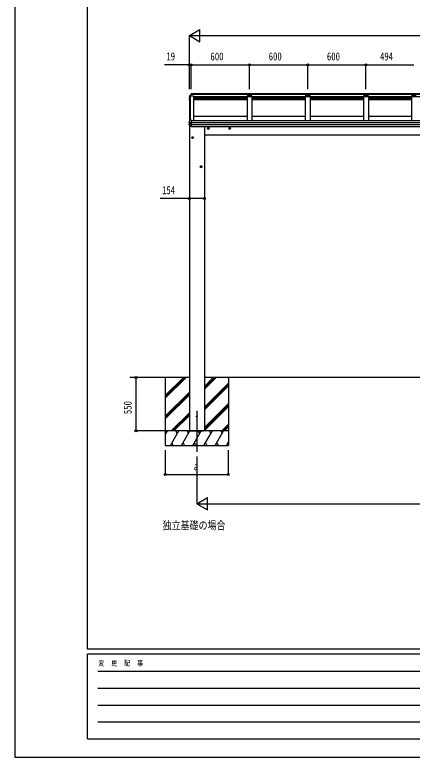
# Model space of a CAD drawing. Units: millimetres, scale not verified. Extents: x -10512 to 10512, y -7425 to 7425.
# Drawn here: x -10512 to -6420, y -7425 to 225 of the extents above; entities that cross this region are included whole.
import ezdxf
from ezdxf.enums import TextEntityAlignment as Align

# ---------------------------------------------------------------- set-up
doc = ezdxf.new("R2010")
doc.units = ezdxf.units.MM
doc.header["$LTSCALE"] = 40
for name, color, linetype in [('0-2_USER1', 3, 'Continuous'), ('0-4_YKK_12', 2, 'Continuous'), ('0-5_YKK_13', 4, 'Continuous'), ('0-6_YKK_A1', 4, 'Continuous'), ('0-7_YKK_D', 6, 'Continuous'), ('0-8_YKK_ZWAK', 7, 'Continuous')]:
    doc.layers.add(name, color=color, linetype=linetype)
doc.styles.add('ＭＳ ゴシック', font='')
doc.styles.get('ＭＳ ゴシック').set_extended_font_data('MS Gothic')

msp = doc.modelspace()

# ---------------------------------------------------------------- linework, layer by layer
at = {"layer": '0-4_YKK_12'}
msp.add_line((-8637.45, -3856.57), (-8637.45, -4277.65), dxfattribs=at)
at = {"layer": '0-5_YKK_13'}
for p, q in [((-8708.13, -609.3), (-8706.93, -609.24)), ((-8706.78, -609.02), (-8707.15, -606.55)), ((-8706.93, -609.24), (-8707.15, -607.75)), ((-8695.95, -603.48), (-8707.11, -604.09)), ((-8695.95, -608.42), (-8706.78, -609.02)), ((-8706.78, -609.02), (-8706.78, -609.45)), ((-8706.78, -609.4), (-8695.95, -609.4)), ((-8695.95, -606.17), (-8695.95, -609.4)), ((-8695.95, -606.17), (-8695.95, -606.17)), ((-8717.83, -644.29), (-8717.83, -648.34)), ((-8717.78, -643.96), (-8717.79, -644.02)), ((-8717.42, -625.35), (-8717.42, -629.36)), ((-8714.95, -646.71), (-8716.77, -647.06)), ((-8716.37, -630.64), (-8714.95, -630.91)), ((-8714.95, -642.7), (-8716.09, -642.84)), ((-8715.8, -648.4), (-8714.95, -648.24)), ((-8714.95, -629.04), (-8715.52, -628.93)), ((-8714.95, -629.39), (-8715.52, -629.28)), ((-8717.99, -903.54), (-8717.99, -897.01)), ((-8717.52, -884.98), (-8717.52, -878.48)), ((-8709.95, -894.63), (-8717.18, -896.03)), ((-8716.66, -885.98), (-8716.72, -885.96)), ((-8716.66, -885.98), (-8716.65, -885.98)), ((-8709.4, -886.91), (-8715.78, -886.12)), ((-8709.95, -886.84), (-8709.95, -900.64)), ((-8692.95, -886.91), (-8707.74, -887)), ((-8692.95, -900.77), (-8707.74, -900.56)), ((-8692.95, -861.92), (-8692.95, -861.59)), ((-8692.95, -862.6), (-8692.95, -861.92)), ((-8692.95, -884.81), (-8692.95, -862.6)), ((-8692.95, -886.07), (-8692.95, -884.81)), ((-8692.95, -886.91), (-8692.95, -886.07)), ((-8692.95, -900.77), (-8692.95, -886.91)), ((-8692.95, -902.67), (-8692.95, -900.77)), ((-8692.95, -904.19), (-8692.95, -902.67)), ((-8692.95, -924.67), (-8692.95, -904.19)), ((-8705.33, -923.98), (-8705.32, -924)), ((-8692.95, -925.07), (-8704.54, -924.44)), ((-8692.95, -925.07), (-8692.95, -924.67)), ((-8530.96, -944.81), (-8507.96, -944.81)), ((-8519.46, -957.32), (-8519.46, -932.31)), ((-8310.96, -944.81), (-8287.96, -944.81)), ((-8299.46, -957.32), (-8299.46, -932.31)), ((-8692.46, -1039.81), (-8669.46, -1039.81)), ((-8680.96, -1052.32), (-8680.96, -1027.31)), ((-8605.46, -1339.81), (-8582.46, -1339.81)), ((-8593.96, -1352.32), (-8593.96, -1327.31))]:
    msp.add_line(p, q, dxfattribs=at)
for points in [[(-8709.76, -605.3), (-8714, -615.91), (-8717.35, -624.85), (-8717.41, -625.13), (-8717.42, -625.19)], [(-8709.76, -608.87), (-8710.75, -611.36), (-8711.74, -613.85), (-8712.71, -616.35), (-8713.66, -618.86), (-8714.6, -621.37), (-8715.53, -623.89), (-8716.45, -626.41), (-8717.35, -628.93)], [(-8695.95, -605.92), (-8707.15, -606.55), (-8707.15, -607.75), (-8708.27, -607.81)], [(-8706.85, -609.45), (-8706.93, -608.89), (-8706.93, -609.24)], [(-8717.79, -643.97), (-8717.82, -644.15), (-8717.82, -644.29)], [(-8717.66, -648.98), (-8716.19, -651.52), (-8714.95, -653.65)], [(-8717.42, -625.19), (-8717.42, -625.29), (-8717.42, -625.35)], [(-8717.47, -878.15), (-8717.52, -878.36), (-8717.52, -878.48)], [(-8709.59, -857.34), (-8710.62, -859.92), (-8711.65, -862.51), (-8712.65, -865.1), (-8713.64, -867.7), (-8714.62, -870.3), (-8715.58, -872.91), (-8716.53, -875.53), (-8717.47, -878.15)], [(-8714.18, -886.21), (-8715.41, -886.16), (-8716.65, -885.98)], [(-8709.4, -886.91), (-8709.15, -886.94), (-8709, -886.95)], [(-8692.95, -861.59), (-8706.95, -862.27), (-8706.95, -856.63), (-8708.71, -856.72)], [(-8519.46, -952.32), (-8525.96, -948.57), (-8525.96, -941.06), (-8519.46, -937.31)], [(-8519.46, -952.32), (-8512.96, -948.57), (-8512.96, -941.06), (-8519.46, -937.31)], [(-8299.46, -952.32), (-8305.96, -948.57), (-8305.96, -941.06), (-8299.46, -937.31)], [(-8299.46, -952.32), (-8292.96, -948.57), (-8292.96, -941.06), (-8299.46, -937.31)], [(-8680.96, -1047.32), (-8687.46, -1043.57), (-8687.46, -1036.06), (-8680.96, -1032.31)], [(-8680.96, -1047.32), (-8674.46, -1043.57), (-8674.46, -1036.06), (-8680.96, -1032.31)], [(-8593.96, -1347.32), (-8600.46, -1343.57), (-8600.46, -1336.06), (-8593.96, -1332.31)], [(-8593.96, -1347.32), (-8587.46, -1343.57), (-8587.46, -1336.06), (-8593.96, -1332.31)]]:
    msp.add_lwpolyline(points, dxfattribs=at)
for centre, radius in [((-8519.46, -944.81), 8.5), ((-8519.46, -944.81), 7.7), ((-8519.46, -944.81), 6.5), ((-8299.46, -944.81), 8.5), ((-8299.46, -944.81), 7.7), ((-8299.46, -944.81), 6.5), ((-8680.96, -1039.81), 8.5), ((-8680.96, -1039.81), 7.7), ((-8680.96, -1039.81), 6.5), ((-8593.96, -1339.81), 8.5), ((-8593.96, -1339.81), 7.7), ((-8593.96, -1339.81), 6.5), ((-8637.45, -3912.52), 5)]:
    msp.add_circle(centre, radius, dxfattribs=at)
for centre, radius, start, end in [((-8246.02, -795.86), 498.52, 158.04646, 160.43093), ((-8708.18, -609.51), 1.7, 92.9577, 157.99775), ((-8707.53, -606.67), 2.62, 80.76, 148.16555), ((-8708.11, -609.6), 0.3, 92.95769, 158.00506), ((-8716.53, -648.34), 1.3, 100.8784, 209.72862), ((-8716.52, -644.25), 1.3, 99.76805, 169.97457), ((-8716.13, -629.36), 1.3, 160.55137, 259.11062), ((-8716.07, -645.17), 2.32, 92.65141, 119.69627), ((-8715.75, -648.69), 0.299, 100.87832, 209.80871), ((-8283.19, -400.08), 499.04, 209.85327, 210.09589), ((-8283.19, -400.43), 499.04, 209.85327, 210.09589), ((-8715.46, -628.98), 0.299, 160.48478, 259.11069), ((-8715.46, -628.64), 0.3, 212.93591, 259.04607), ((-8717, -897.01), 0.998, 100.914, 179.94879), ((-8716.99, -903.54), 1, 180, 210.67851), ((-8323.05, -669.84), 459.05, 210.67556, 213.61643), ((-8716.52, -884.98), 1, 180, 258.54639), ((-8710.29, -884.29), 16.37, 271.41275, 274.51688), ((-8708.66, -857.72), 1, 92.95955, 157.94622), ((-8704.48, -923.45), 1, 213.61937, 266.89265)]:
    msp.add_arc(centre, radius, start, end, dxfattribs=at)
for centre, major_axis, ratio, start_param, end_param in [((-8708.95, -900.44), (1, 0.195), 0.067217, 3.1284981, 3.4826308), ((-8709.1, -879.39), (-9.96, 2.12), 0.734427, 1.7356015, 1.8609052), ((-8709.1, -908.17), (9.97, 1.96), 0.736539, 1.29146, 1.4167637)]:
    msp.add_ellipse(centre, major_axis=major_axis, ratio=ratio, start_param=start_param, end_param=end_param, dxfattribs=at)
at = {"layer": '0-6_YKK_A1'}
for p, q in [((-8714.95, -628), (-8707.83, -609.45)), ((-8707.95, -609.77), (-8707.95, -856.68)), ((-8707.83, -609.45), (-8670.95, -609.45)), ((-8702.25, -862.05), (-8702.25, -609.45)), ((-3613.95, -588.8), (-8695.95, -588.8)), ((-8695.95, -609.45), (-8695.95, -588.8)), ((-3613.95, -594.08), (-8695.95, -594.08)), ((-8695.95, -609.45), (-8695.95, -606.17)), ((-8670.95, -609.45), (-8670.95, -864.62)), ((-8070.95, -609.45), (-8120.95, -609.45)), ((-8120.95, -609.45), (-8120.95, -866.12)), ((-8070.95, -609.45), (-8120.95, -609.45)), ((-8120.95, -609.45), (-8120.95, -864.62)), ((-8070.95, -609.45), (-8070.95, -864.62)), ((-8070.95, -609.45), (-8070.95, -864.62)), ((-7470.95, -609.45), (-7520.95, -609.45)), ((-7520.95, -609.45), (-7520.95, -864.62)), ((-7470.95, -609.45), (-7470.95, -864.62)), ((-6870.95, -609.45), (-6920.95, -609.45)), ((-6920.95, -609.45), (-6920.95, -864.62)), ((-6870.95, -609.45), (-6870.95, -864.62)), ((-6376.95, -609.45), (-6426.95, -609.45)), ((-6426.95, -609.45), (-6426.95, -864.62)), ((-8714.95, -628), (-8714.95, -871.2)), ((-8670.95, -614.64), (-3613.95, -614.64)), ((-8670.95, -614.64), (-3613.95, -614.64)), ((-8670.95, -617.56), (-8120.95, -617.56)), ((-8670.95, -623.63), (-8120.95, -623.63)), ((-8670.95, -624.6), (-8120.95, -624.6)), ((-8670.95, -634.63), (-8120.95, -634.63)), ((-8670.95, -639.49), (-8120.95, -639.49)), ((-8670.95, -641.03), (-8120.95, -641.03)), ((-8670.95, -642.99), (-8120.95, -642.99)), ((-8670.95, -646.76), (-8120.95, -646.76)), ((-8070.95, -617.56), (-7520.95, -617.56)), ((-8070.95, -623.63), (-7520.95, -623.63)), ((-8070.95, -624.6), (-7520.95, -624.6)), ((-8070.95, -634.63), (-7520.95, -634.63)), ((-8070.95, -639.49), (-7520.95, -639.49)), ((-8070.95, -641.03), (-7520.95, -641.03)), ((-8070.95, -642.99), (-7520.95, -642.99)), ((-8070.95, -646.76), (-7520.95, -646.76)), ((-7470.95, -617.56), (-6920.95, -617.56)), ((-7470.95, -623.63), (-6920.95, -623.63)), ((-7470.95, -624.6), (-6920.95, -624.6)), ((-7470.95, -634.63), (-6920.95, -634.63)), ((-7470.95, -639.49), (-6920.95, -639.49)), ((-7470.95, -641.03), (-6920.95, -641.03)), ((-7470.95, -642.99), (-6920.95, -642.99)), ((-7470.95, -646.76), (-6920.95, -646.76)), ((-6870.95, -617.56), (-6426.95, -617.56)), ((-6870.95, -623.63), (-6426.95, -623.63)), ((-6870.95, -624.6), (-6426.95, -624.6)), ((-6870.95, -634.63), (-6426.95, -634.63)), ((-6870.95, -639.49), (-6426.95, -639.49)), ((-6870.95, -641.03), (-6426.95, -641.03)), ((-6870.95, -642.99), (-6426.95, -642.99)), ((-6870.95, -646.76), (-6426.95, -646.76)), ((-8670.95, -819.56), (-8120.95, -819.56)), ((-8070.95, -819.56), (-7520.95, -819.56)), ((-7470.95, -819.56), (-6920.95, -819.56)), ((-6870.95, -819.56), (-6426.95, -819.56)), ((-8714.45, -886.29), (-8714.45, -895.5)), ((-8714.45, -909.69), (-8714.45, -3512.52)), ((-8692.95, -864.62), (-3616.95, -864.62)), ((-8692.95, -884.15), (-3616.95, -884.15)), ((-8692.95, -904.25), (-3616.95, -904.25)), ((-8670.95, -862.08), (-8120.95, -862.08)), ((-8070.95, -862.08), (-7520.95, -862.08)), ((-7470.95, -862.08), (-6920.95, -862.08)), ((-6870.95, -862.08), (-6426.95, -862.08)), ((-8692.95, -923.61), (-3616.95, -923.61)), ((-8560.45, -923.61), (-8560.45, -3512.52)), ((-8560.45, -1012.51), (-3749.45, -1012.51)), ((-8714.45, -3512.52), (-9329.26, -3512.52)), ((-8962.45, -3514.65), (-8960.32, -3512.52)), ((-8962.45, -3512.52), (-8962.45, -4212.52)), ((-8962.45, -3698.5), (-8776.47, -3512.52)), ((-8962.45, -3712.64), (-8762.33, -3512.52)), ((-8962.45, -3726.78), (-8748.19, -3512.52)), ((-8962.45, -3514.65), (-8960.32, -3512.52)), ((-8714.45, -3512.52), (-8714.45, -4062.52)), ((-3749.45, -3512.52), (-8560.45, -3512.52)), ((-8560.45, -3633.15), (-8439.82, -3512.52)), ((-8560.45, -3619.01), (-8453.96, -3512.52)), ((-8560.45, -3604.87), (-8468.1, -3512.52)), ((-8560.45, -3512.52), (-8560.45, -4062.52)), ((-8312.45, -3512.52), (-8312.45, -4212.52)), ((-8560.45, -3817), (-8312.45, -3569)), ((-8560.45, -3831.14), (-8312.45, -3583.14)), ((-8962.45, -3910.63), (-8714.45, -3662.63)), ((-8560.45, -3845.28), (-8312.45, -3597.28)), ((-8962.45, -3924.77), (-8714.45, -3676.77)), ((-8962.45, -3938.91), (-8714.45, -3690.91)), ((-8560.45, -4029.13), (-8312.45, -3781.13)), ((-8560.45, -4043.27), (-8312.45, -3795.27)), ((-8560.45, -4057.41), (-8312.45, -3809.41)), ((-8902.21, -4062.52), (-8714.45, -3874.76)), ((-8888.07, -4062.52), (-8714.45, -3888.9)), ((-8873.92, -4062.52), (-8714.45, -3903.05)), ((-8381.71, -4062.52), (-8312.45, -3993.26)), ((-8367.57, -4062.52), (-8312.45, -4007.4)), ((-8353.42, -4062.52), (-8312.45, -4021.55)), ((-8312.45, -4062.52), (-8962.45, -4062.52)), ((-8962.45, -4102.61), (-8939.3, -4062.52)), ((-8954.3, -4088.5), (-8962.45, -4074.39)), ((-8910.43, -4212.52), (-8823.83, -4062.52)), ((-8838.83, -4088.5), (-8853.83, -4062.52)), ((-8794.96, -4212.52), (-8708.36, -4062.52)), ((-8723.36, -4088.5), (-8738.36, -4062.52)), ((-8704.95, -4062.52), (-8569.95, -4062.52)), ((-8679.49, -4212.52), (-8592.89, -4062.52)), ((-8607.89, -4088.5), (-8622.89, -4062.52)), ((-8564.02, -4212.52), (-8477.42, -4062.52)), ((-8492.42, -4088.5), (-8507.42, -4062.52)), ((-8448.55, -4212.52), (-8361.95, -4062.52)), ((-8391.95, -4062.52), (-8376.95, -4088.5)), ((-8895.44, -4186.54), (-8880.44, -4212.52)), ((-8779.96, -4186.54), (-8764.96, -4212.52)), ((-8664.49, -4186.54), (-8649.5, -4212.52)), ((-8549.02, -4186.54), (-8534.03, -4212.52)), ((-8433.55, -4186.54), (-8418.56, -4212.52)), ((-8333.08, -4212.52), (-8312.45, -4176.78)), ((-8318.08, -4186.54), (-8312.45, -4196.3)), ((-8962.45, -4212.52), (-8312.45, -4212.52))]:
    msp.add_line(p, q, dxfattribs=at)
at = {"layer": '0-7_YKK_D'}
for p, q in [((-8714.95, 11.2), (-8606.7, 73.7)), ((-8714.95, -538.8), (-8714.95, 12.2)), ((-8714.95, 11.2), (-8606.7, -51.3)), ((-8714.95, 11.2), (-8498.44, 11.2)), ((-8606.7, -51.3), (-8606.7, 73.7)), ((-8589.95, 11.2), (-3719.95, 11.2)), ((-8714.95, -288.8), (-8971.95, -288.8)), ((-8714.95, -538.8), (-8714.95, -287.8)), ((-8695.7, -288.8), (-8714.95, -288.8)), ((-8695.7, -538.8), (-8695.7, -287.8)), ((-8695.7, -538.8), (-8695.7, -287.8)), ((-8695.7, -288.8), (-8095.7, -288.8)), ((-8695.7, -288.8), (-8653.2, -288.8)), ((-8095.7, -538.8), (-8095.7, -287.8)), ((-8095.7, -538.8), (-8095.7, -287.8)), ((-8095.7, -288.8), (-7495.7, -288.8)), ((-7495.7, -538.8), (-7495.7, -287.8)), ((-7495.7, -538.8), (-7495.7, -287.8)), ((-7495.7, -288.8), (-6895.7, -288.8)), ((-6895.7, -538.8), (-6895.7, -287.8)), ((-6895.7, -538.8), (-6895.7, -287.8)), ((-6895.7, -288.8), (-6401.7, -288.8)), ((-9264.58, -3512.5), (-9264.58, -4062.5)), ((-8966.58, -4062.5), (-9265.58, -4062.5)), ((-8964.58, -4262.5), (-8964.58, -4513.52)), ((-8314.58, -4262.5), (-8314.58, -4513.52)), ((-8637.45, -4327.65), (-8637.45, -4813.52)), ((-8964.58, -4512.52), (-8314.58, -4512.52)), ((-8637.45, -4812.52), (-8529.2, -4750.02)), ((-8637.45, -4812.52), (-8529.2, -4875.02)), ((-8637.45, -4812.52), (-8420.94, -4812.52)), ((-8529.2, -4875.02), (-8529.2, -4750.02)), ((-8512.45, -4812.52), (-3797.45, -4812.52))]:
    msp.add_line(p, q, dxfattribs=at)
msp.add_lwpolyline([(-8560.45, -1667.69), (-8714.45, -1667.69), (-9016.62, -1667.69)], dxfattribs=at)
for centre in [(-8714.95, -288.8), (-8695.7, -288.8), (-8695.7, -288.8), (-8095.7, -288.8), (-8095.7, -288.8), (-7495.7, -288.8), (-7495.7, -288.8), (-6895.7, -288.8), (-6895.7, -288.8), (-8714.45, -1667.69), (-8560.45, -1667.69), (-9264.58, -3512.5), (-9264.58, -4062.5), (-8964.58, -4512.52), (-8314.58, -4512.52)]:
    msp.add_circle(centre, 10.62, dxfattribs=at)
at = {"layer": '0-8_YKK_ZWAK'}
for p, q in [((-9762.45, -6312.5), (-9762.45, 6937.5)), ((9737.55, -6312.5), (-9762.45, -6312.5)), ((-3262.45, -6362.5), (-9762.45, -6362.5)), ((-9762.45, -7237.5), (-9762.45, -6362.5)), ((-9656.2, -6537.5), (-3387.45, -6537.5)), ((-9656.2, -6712.5), (-3387.45, -6712.5)), ((-9656.2, -6887.5), (-3387.45, -6887.5)), ((-9656.2, -7062.5), (-3387.45, -7062.5)), ((-9762.45, -7237.5), (-3262.45, -7237.5))]:
    msp.add_line(p, q, dxfattribs=at)
msp.add_lwpolyline([(-10512.5, -7425), (10512.5, -7425), (10512.5, 7425), (-10512.5, 7425)], close=True, dxfattribs=at)

# ---------------------------------------------------------------- texts
at = {"layer": '0-2_USER1', "style": 'ＭＳ ゴシック', "width": 0.8}
msp.add_text('独立基礎の場合', height=82.48, dxfattribs=at).set_placement((-8989.5, -5102.5), align=Align.BOTTOM_LEFT)
at = {"layer": '0-7_YKK_D', "style": 'ＭＳ ゴシック', "width": 0.8}
for s, p in [('19', (-8951.95, -268.8)), ('600', (-8497.7, -268.8)), ('600', (-7897.7, -268.8)), ('600', (-7297.7, -268.8)), ('494', (-6750.7, -268.8)), ('154', (-8996.62, -1647.69)), ('a', (-8669.58, -4492.52))]:
    msp.add_text(s, height=82.48, dxfattribs=at).set_placement(p, align=Align.BOTTOM_LEFT)
msp.add_text('550', height=82.48, rotation=90, dxfattribs=at).set_placement((-9284.58, -3889.5), align=Align.BOTTOM_LEFT)
at = {"layer": '0-8_YKK_ZWAK', "style": 'ＭＳ ゴシック', "width": 0.8}
msp.add_text('変  更  記  事', height=54.99, dxfattribs=at).set_placement((-9653.28, -6500), align=Align.BOTTOM_LEFT)

doc.saveas('drawing.dxf')
